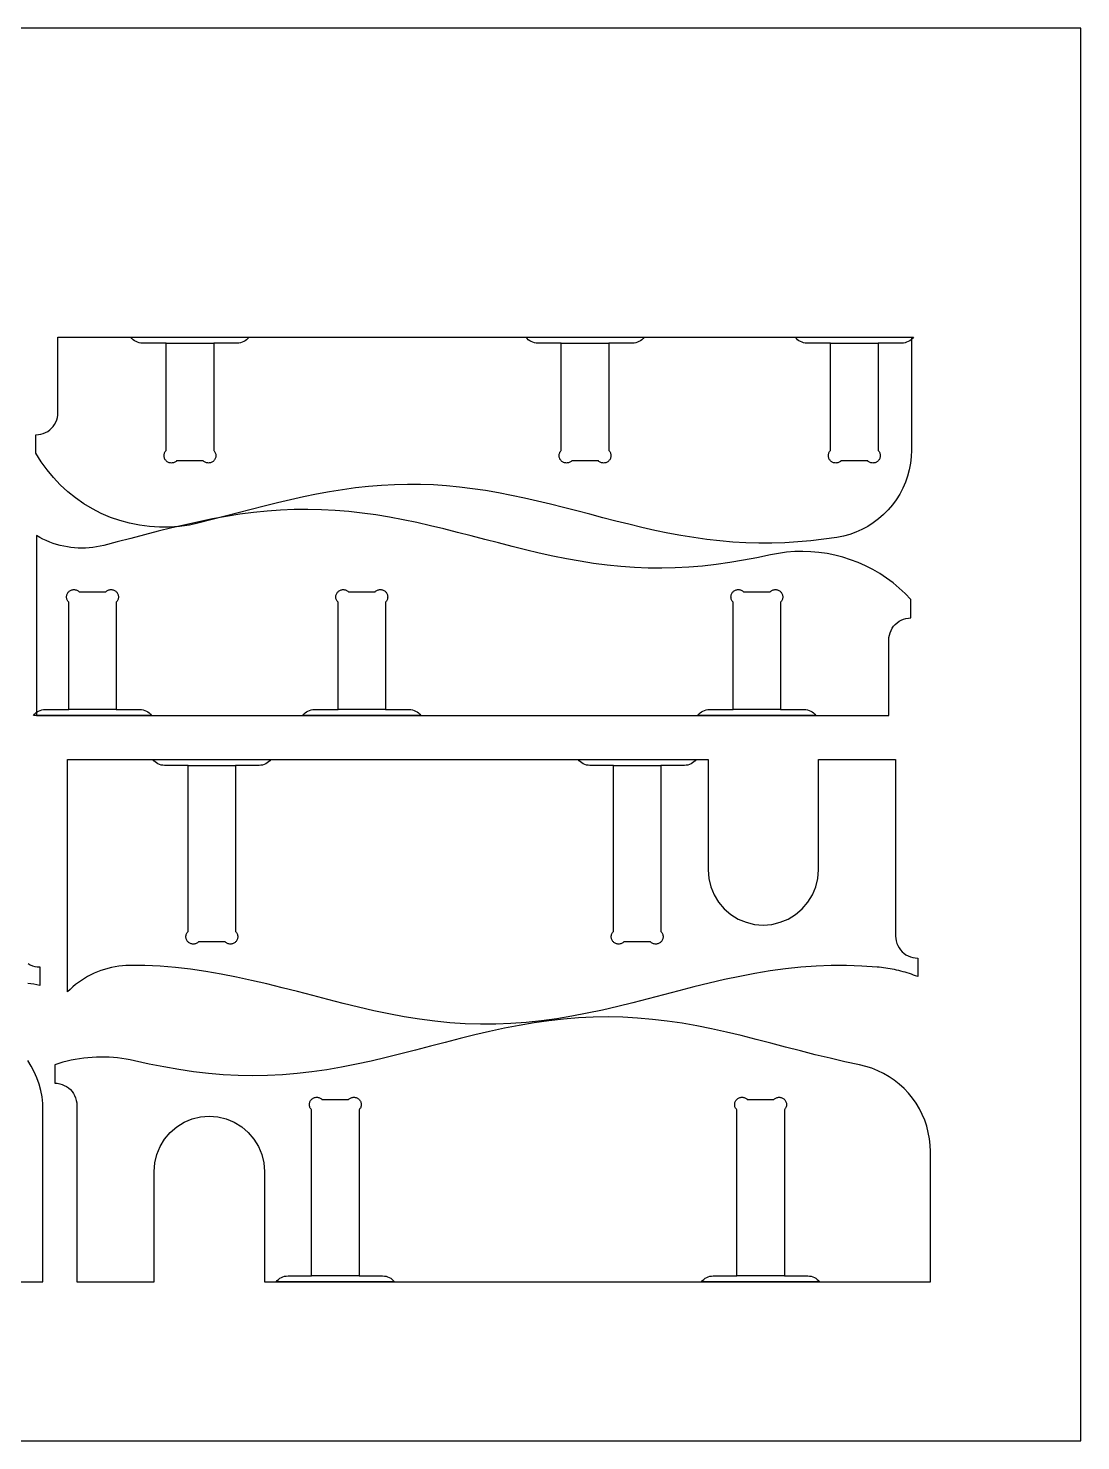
# Model space of a CAD drawing. Header units: inches. Extents: x 0 to 96, y 0 to 48.
# Drawn here: x 60.24 to 96, y 0 to 48 of the extents above; entities that cross this region are included whole.
import ezdxf

# ---------------------------------------------------------------- set-up
doc = ezdxf.new("R2010")
doc.units = ezdxf.units.IN

msp = doc.modelspace()

# ---------------------------------------------------------------- linework, layer by layer
at = {"layer": 'BRACKET_CUT_LINE', "color": 4}
for p, q in [((64.925, 37.299), (66.54, 37.299)), ((78.35, 37.299), (79.965, 37.299)), ((87.5, 37.299), (89.115, 37.299)), ((63.229, 24.85), (61.614, 24.85)), ((72.379, 24.85), (70.764, 24.85)), ((85.804, 24.85), (84.189, 24.85)), ((65.671, 22.95), (67.286, 22.95)), ((80.121, 22.95), (81.736, 22.95)), ((71.48, 5.602), (69.865, 5.602)), ((85.93, 5.602), (84.315, 5.602))]:
    msp.add_line(p, q, dxfattribs=at)
at = {"layer": 'BRACKET_OUTLINE', "color": 6}
for points in [[(67.74, 37.499), (67.703, 37.454), (67.66, 37.415), (67.614, 37.38), (67.564, 37.351), (67.51, 37.329), (67.455, 37.312), (67.398, 37.302), (67.34, 37.299), (66.54, 37.299), (66.54, 33.652), (66.556, 33.634), (66.571, 33.614), (66.584, 33.593), (66.594, 33.571), (66.602, 33.548), (66.608, 33.524), (66.612, 33.5), (66.613, 33.475), (66.612, 33.451), (66.608, 33.427), (66.602, 33.403), (66.594, 33.38), (66.584, 33.358), (66.571, 33.337), (66.556, 33.317), (66.54, 33.299), (66.522, 33.282), (66.502, 33.268), (66.481, 33.255), (66.459, 33.244), (66.436, 33.236), (66.412, 33.23), (66.388, 33.227), (66.363, 33.225), (66.339, 33.227), (66.314, 33.23), (66.291, 33.236), (66.268, 33.244), (66.245, 33.255), (66.224, 33.268), (66.205, 33.282), (66.186, 33.299), (65.279, 33.299), (65.26, 33.282), (65.241, 33.268), (65.22, 33.255), (65.197, 33.244), (65.174, 33.236), (65.151, 33.23), (65.126, 33.227), (65.102, 33.225), (65.077, 33.227), (65.053, 33.23), (65.029, 33.236), (65.006, 33.244), (64.984, 33.255), (64.963, 33.268), (64.943, 33.282), (64.925, 33.299), (64.909, 33.317), (64.894, 33.337), (64.881, 33.358), (64.871, 33.38), (64.863, 33.403), (64.857, 33.427), (64.853, 33.451), (64.852, 33.475), (64.853, 33.5), (64.857, 33.524), (64.863, 33.548), (64.871, 33.571), (64.881, 33.593), (64.894, 33.614), (64.909, 33.634), (64.925, 33.652), (64.925, 37.299), (64.125, 37.299), (64.067, 37.302), (64.01, 37.312), (63.955, 37.329), (63.901, 37.351), (63.851, 37.38), (63.805, 37.415), (63.762, 37.454), (63.725, 37.499), (67.74, 37.499)], [(81.165, 37.499), (81.128, 37.454), (81.085, 37.415), (81.039, 37.38), (80.989, 37.351), (80.935, 37.329), (80.88, 37.312), (80.823, 37.302), (80.765, 37.299), (79.965, 37.299), (79.965, 33.652), (79.981, 33.634), (79.996, 33.614), (80.009, 33.593), (80.019, 33.571), (80.027, 33.548), (80.033, 33.524), (80.037, 33.5), (80.038, 33.475), (80.037, 33.451), (80.033, 33.427), (80.027, 33.403), (80.019, 33.38), (80.009, 33.358), (79.996, 33.337), (79.981, 33.317), (79.965, 33.299), (79.947, 33.282), (79.927, 33.268), (79.906, 33.255), (79.884, 33.244), (79.861, 33.236), (79.837, 33.23), (79.813, 33.227), (79.788, 33.225), (79.764, 33.227), (79.739, 33.23), (79.716, 33.236), (79.693, 33.244), (79.67, 33.255), (79.649, 33.268), (79.63, 33.282), (79.611, 33.299), (78.704, 33.299), (78.685, 33.282), (78.666, 33.268), (78.645, 33.255), (78.622, 33.244), (78.599, 33.236), (78.576, 33.23), (78.551, 33.227), (78.527, 33.225), (78.502, 33.227), (78.478, 33.23), (78.454, 33.236), (78.431, 33.244), (78.409, 33.255), (78.388, 33.268), (78.368, 33.282), (78.35, 33.299), (78.334, 33.317), (78.319, 33.337), (78.306, 33.358), (78.296, 33.38), (78.288, 33.403), (78.282, 33.427), (78.278, 33.451), (78.277, 33.475), (78.278, 33.5), (78.282, 33.524), (78.288, 33.548), (78.296, 33.571), (78.306, 33.593), (78.319, 33.614), (78.334, 33.634), (78.35, 33.652), (78.35, 37.299), (77.55, 37.299), (77.492, 37.302), (77.435, 37.312), (77.38, 37.329), (77.326, 37.351), (77.276, 37.38), (77.23, 37.415), (77.187, 37.454), (77.15, 37.499), (81.165, 37.499)], [(90.315, 37.499), (90.278, 37.454), (90.235, 37.415), (90.189, 37.38), (90.139, 37.351), (90.085, 37.329), (90.03, 37.312), (89.973, 37.302), (89.915, 37.299), (89.115, 37.299), (89.115, 33.652), (89.131, 33.634), (89.146, 33.614), (89.159, 33.593), (89.169, 33.571), (89.177, 33.548), (89.183, 33.524), (89.187, 33.5), (89.188, 33.475), (89.187, 33.451), (89.183, 33.427), (89.177, 33.403), (89.169, 33.38), (89.159, 33.358), (89.146, 33.337), (89.131, 33.317), (89.115, 33.299), (89.097, 33.282), (89.077, 33.268), (89.056, 33.255), (89.034, 33.244), (89.011, 33.236), (88.987, 33.23), (88.963, 33.227), (88.938, 33.225), (88.914, 33.227), (88.889, 33.23), (88.866, 33.236), (88.843, 33.244), (88.82, 33.255), (88.799, 33.268), (88.78, 33.282), (88.761, 33.299), (87.854, 33.299), (87.835, 33.282), (87.816, 33.268), (87.795, 33.255), (87.772, 33.244), (87.749, 33.236), (87.726, 33.23), (87.701, 33.227), (87.677, 33.225), (87.652, 33.227), (87.628, 33.23), (87.604, 33.236), (87.581, 33.244), (87.559, 33.255), (87.538, 33.268), (87.518, 33.282), (87.5, 33.299), (87.484, 33.317), (87.469, 33.337), (87.456, 33.358), (87.446, 33.38), (87.438, 33.403), (87.432, 33.427), (87.428, 33.451), (87.427, 33.475), (87.428, 33.5), (87.432, 33.524), (87.438, 33.548), (87.446, 33.571), (87.456, 33.593), (87.469, 33.614), (87.484, 33.634), (87.5, 33.652), (87.5, 37.299), (86.7, 37.299), (86.642, 37.302), (86.585, 37.312), (86.53, 37.329), (86.476, 37.351), (86.426, 37.38), (86.38, 37.415), (86.337, 37.454), (86.3, 37.499), (90.315, 37.499)], [(60.414, 24.65), (60.451, 24.694), (60.493, 24.734), (60.54, 24.768), (60.59, 24.797), (60.643, 24.82), (60.699, 24.837), (60.756, 24.847), (60.814, 24.85), (61.614, 24.85), (61.614, 28.496), (61.597, 28.515), (61.583, 28.534), (61.57, 28.555), (61.56, 28.578), (61.551, 28.601), (61.545, 28.624), (61.542, 28.649), (61.541, 28.673), (61.542, 28.698), (61.545, 28.722), (61.551, 28.746), (61.56, 28.769), (61.57, 28.791), (61.583, 28.812), (61.597, 28.832), (61.614, 28.85), (61.632, 28.866), (61.652, 28.881), (61.673, 28.894), (61.695, 28.904), (61.718, 28.912), (61.742, 28.918), (61.766, 28.922), (61.791, 28.923), (61.815, 28.922), (61.839, 28.918), (61.863, 28.912), (61.886, 28.904), (61.908, 28.894), (61.93, 28.881), (61.949, 28.866), (61.967, 28.85), (62.875, 28.85), (62.893, 28.866), (62.913, 28.881), (62.934, 28.894), (62.956, 28.904), (62.979, 28.912), (63.003, 28.918), (63.028, 28.922), (63.052, 28.923), (63.077, 28.922), (63.101, 28.918), (63.125, 28.912), (63.148, 28.904), (63.17, 28.894), (63.191, 28.881), (63.211, 28.866), (63.229, 28.85), (63.245, 28.832), (63.26, 28.812), (63.273, 28.791), (63.283, 28.769), (63.291, 28.746), (63.297, 28.722), (63.301, 28.698), (63.302, 28.673), (63.301, 28.649), (63.297, 28.624), (63.291, 28.601), (63.283, 28.578), (63.273, 28.555), (63.26, 28.534), (63.245, 28.515), (63.229, 28.496), (63.229, 24.85), (64.029, 24.85), (64.087, 24.847), (64.144, 24.837), (64.199, 24.82), (64.252, 24.797), (64.303, 24.768), (64.349, 24.734), (64.391, 24.694), (64.429, 24.65), (60.414, 24.65)], [(69.564, 24.65), (69.601, 24.694), (69.643, 24.734), (69.69, 24.768), (69.74, 24.797), (69.793, 24.82), (69.849, 24.837), (69.906, 24.847), (69.964, 24.85), (70.764, 24.85), (70.764, 28.496), (70.747, 28.515), (70.733, 28.534), (70.72, 28.555), (70.71, 28.578), (70.701, 28.601), (70.695, 28.624), (70.692, 28.649), (70.691, 28.673), (70.692, 28.698), (70.695, 28.722), (70.701, 28.746), (70.71, 28.769), (70.72, 28.791), (70.733, 28.812), (70.747, 28.832), (70.764, 28.85), (70.782, 28.866), (70.802, 28.881), (70.823, 28.894), (70.845, 28.904), (70.868, 28.912), (70.892, 28.918), (70.916, 28.922), (70.941, 28.923), (70.965, 28.922), (70.989, 28.918), (71.013, 28.912), (71.036, 28.904), (71.058, 28.894), (71.08, 28.881), (71.099, 28.866), (71.117, 28.85), (72.025, 28.85), (72.043, 28.866), (72.063, 28.881), (72.084, 28.894), (72.106, 28.904), (72.129, 28.912), (72.153, 28.918), (72.178, 28.922), (72.202, 28.923), (72.227, 28.922), (72.251, 28.918), (72.275, 28.912), (72.298, 28.904), (72.32, 28.894), (72.341, 28.881), (72.361, 28.866), (72.379, 28.85), (72.395, 28.832), (72.41, 28.812), (72.423, 28.791), (72.433, 28.769), (72.441, 28.746), (72.447, 28.722), (72.451, 28.698), (72.452, 28.673), (72.451, 28.649), (72.447, 28.624), (72.441, 28.601), (72.433, 28.578), (72.423, 28.555), (72.41, 28.534), (72.395, 28.515), (72.379, 28.496), (72.379, 24.85), (73.179, 24.85), (73.237, 24.847), (73.294, 24.837), (73.349, 24.82), (73.402, 24.797), (73.453, 24.768), (73.499, 24.734), (73.541, 24.694), (73.579, 24.65), (69.564, 24.65)], [(82.989, 24.65), (83.026, 24.694), (83.068, 24.734), (83.115, 24.768), (83.165, 24.797), (83.218, 24.82), (83.274, 24.837), (83.331, 24.847), (83.389, 24.85), (84.189, 24.85), (84.189, 28.496), (84.172, 28.515), (84.158, 28.534), (84.145, 28.555), (84.135, 28.578), (84.126, 28.601), (84.12, 28.624), (84.117, 28.649), (84.116, 28.673), (84.117, 28.698), (84.12, 28.722), (84.126, 28.746), (84.135, 28.769), (84.145, 28.791), (84.158, 28.812), (84.172, 28.832), (84.189, 28.85), (84.207, 28.866), (84.227, 28.881), (84.248, 28.894), (84.27, 28.904), (84.293, 28.912), (84.317, 28.918), (84.341, 28.922), (84.366, 28.923), (84.39, 28.922), (84.414, 28.918), (84.438, 28.912), (84.461, 28.904), (84.483, 28.894), (84.505, 28.881), (84.524, 28.866), (84.542, 28.85), (85.45, 28.85), (85.468, 28.866), (85.488, 28.881), (85.509, 28.894), (85.531, 28.904), (85.554, 28.912), (85.578, 28.918), (85.603, 28.922), (85.627, 28.923), (85.652, 28.922), (85.676, 28.918), (85.7, 28.912), (85.723, 28.904), (85.745, 28.894), (85.766, 28.881), (85.786, 28.866), (85.804, 28.85), (85.82, 28.832), (85.835, 28.812), (85.848, 28.791), (85.858, 28.769), (85.866, 28.746), (85.872, 28.722), (85.876, 28.698), (85.877, 28.673), (85.876, 28.649), (85.872, 28.624), (85.866, 28.601), (85.858, 28.578), (85.848, 28.555), (85.835, 28.534), (85.82, 28.515), (85.804, 28.496), (85.804, 24.85), (86.604, 24.85), (86.662, 24.847), (86.719, 24.837), (86.774, 24.82), (86.827, 24.797), (86.878, 24.768), (86.924, 24.734), (86.966, 24.694), (87.004, 24.65), (82.989, 24.65)], [(68.486, 23.15), (68.448, 23.106), (68.406, 23.066), (68.36, 23.032), (68.309, 23.003), (68.256, 22.98), (68.201, 22.963), (68.144, 22.953), (68.086, 22.95), (67.286, 22.95), (67.286, 17.304), (67.302, 17.285), (67.317, 17.266), (67.33, 17.245), (67.34, 17.222), (67.348, 17.199), (67.354, 17.176), (67.358, 17.151), (67.359, 17.127), (67.358, 17.102), (67.354, 17.078), (67.348, 17.054), (67.34, 17.031), (67.33, 17.009), (67.317, 16.988), (67.302, 16.968), (67.286, 16.95), (67.268, 16.934), (67.248, 16.919), (67.227, 16.906), (67.205, 16.896), (67.182, 16.888), (67.158, 16.882), (67.134, 16.878), (67.109, 16.877), (67.085, 16.878), (67.06, 16.882), (67.036, 16.888), (67.013, 16.896), (66.991, 16.906), (66.97, 16.919), (66.95, 16.934), (66.932, 16.95), (66.024, 16.95), (66.006, 16.934), (65.987, 16.919), (65.965, 16.906), (65.943, 16.896), (65.92, 16.888), (65.896, 16.882), (65.872, 16.878), (65.848, 16.877), (65.823, 16.878), (65.799, 16.882), (65.775, 16.888), (65.752, 16.896), (65.73, 16.906), (65.709, 16.919), (65.689, 16.934), (65.671, 16.95), (65.654, 16.968), (65.64, 16.988), (65.627, 17.009), (65.617, 17.031), (65.608, 17.054), (65.602, 17.078), (65.599, 17.102), (65.598, 17.127), (65.599, 17.151), (65.602, 17.176), (65.608, 17.199), (65.617, 17.222), (65.627, 17.245), (65.64, 17.266), (65.654, 17.285), (65.671, 17.304), (65.671, 22.95), (64.871, 22.95), (64.813, 22.953), (64.756, 22.963), (64.7, 22.98), (64.647, 23.003), (64.597, 23.032), (64.55, 23.066), (64.508, 23.106), (64.471, 23.15), (68.486, 23.15)], [(82.936, 23.15), (82.898, 23.106), (82.856, 23.066), (82.81, 23.032), (82.759, 23.003), (82.706, 22.98), (82.651, 22.963), (82.594, 22.953), (82.536, 22.95), (81.736, 22.95), (81.736, 17.304), (81.752, 17.285), (81.767, 17.266), (81.78, 17.245), (81.79, 17.222), (81.798, 17.199), (81.804, 17.176), (81.808, 17.151), (81.809, 17.127), (81.808, 17.102), (81.804, 17.078), (81.798, 17.054), (81.79, 17.031), (81.78, 17.009), (81.767, 16.988), (81.752, 16.968), (81.736, 16.95), (81.718, 16.934), (81.698, 16.919), (81.677, 16.906), (81.655, 16.896), (81.632, 16.888), (81.608, 16.882), (81.584, 16.878), (81.559, 16.877), (81.535, 16.878), (81.51, 16.882), (81.486, 16.888), (81.463, 16.896), (81.441, 16.906), (81.42, 16.919), (81.4, 16.934), (81.382, 16.95), (80.474, 16.95), (80.456, 16.934), (80.437, 16.919), (80.415, 16.906), (80.393, 16.896), (80.37, 16.888), (80.346, 16.882), (80.322, 16.878), (80.298, 16.877), (80.273, 16.878), (80.249, 16.882), (80.225, 16.888), (80.202, 16.896), (80.18, 16.906), (80.159, 16.919), (80.139, 16.934), (80.121, 16.95), (80.104, 16.968), (80.09, 16.988), (80.077, 17.009), (80.067, 17.031), (80.058, 17.054), (80.052, 17.078), (80.049, 17.102), (80.048, 17.127), (80.049, 17.151), (80.052, 17.176), (80.058, 17.199), (80.067, 17.222), (80.077, 17.245), (80.09, 17.266), (80.104, 17.285), (80.121, 17.304), (80.121, 22.95), (79.321, 22.95), (79.263, 22.953), (79.206, 22.963), (79.15, 22.98), (79.097, 23.003), (79.047, 23.032), (79, 23.066), (78.958, 23.106), (78.921, 23.15), (82.936, 23.15)], [(68.665, 5.402), (68.702, 5.446), (68.744, 5.485), (68.791, 5.52), (68.841, 5.549), (68.894, 5.572), (68.95, 5.588), (69.007, 5.598), (69.065, 5.602), (69.865, 5.602), (69.865, 11.248), (69.848, 11.266), (69.834, 11.286), (69.821, 11.307), (69.811, 11.329), (69.802, 11.352), (69.796, 11.376), (69.793, 11.4), (69.792, 11.425), (69.793, 11.449), (69.796, 11.474), (69.802, 11.497), (69.811, 11.52), (69.821, 11.543), (69.834, 11.564), (69.848, 11.583), (69.865, 11.602), (69.883, 11.618), (69.903, 11.633), (69.924, 11.645), (69.946, 11.656), (69.969, 11.664), (69.993, 11.67), (70.017, 11.674), (70.042, 11.675), (70.066, 11.674), (70.09, 11.67), (70.114, 11.664), (70.137, 11.656), (70.159, 11.645), (70.181, 11.633), (70.2, 11.618), (70.218, 11.602), (71.126, 11.602), (71.144, 11.618), (71.164, 11.633), (71.185, 11.645), (71.207, 11.656), (71.23, 11.664), (71.254, 11.67), (71.279, 11.674), (71.303, 11.675), (71.328, 11.674), (71.352, 11.67), (71.376, 11.664), (71.399, 11.656), (71.421, 11.645), (71.442, 11.633), (71.462, 11.618), (71.48, 11.602), (71.496, 11.583), (71.511, 11.564), (71.524, 11.543), (71.534, 11.52), (71.542, 11.497), (71.548, 11.474), (71.552, 11.449), (71.553, 11.425), (71.552, 11.4), (71.548, 11.376), (71.542, 11.352), (71.534, 11.329), (71.524, 11.307), (71.511, 11.286), (71.496, 11.266), (71.48, 11.248), (71.48, 5.602), (72.28, 5.602), (72.338, 5.598), (72.395, 5.588), (72.45, 5.572), (72.503, 5.549), (72.554, 5.52), (72.6, 5.485), (72.642, 5.446), (72.68, 5.402), (68.665, 5.402)], [(83.115, 5.402), (83.152, 5.446), (83.194, 5.485), (83.241, 5.52), (83.291, 5.549), (83.344, 5.572), (83.4, 5.588), (83.457, 5.598), (83.515, 5.602), (84.315, 5.602), (84.315, 11.248), (84.298, 11.266), (84.284, 11.286), (84.271, 11.307), (84.261, 11.329), (84.252, 11.352), (84.246, 11.376), (84.243, 11.4), (84.242, 11.425), (84.243, 11.449), (84.246, 11.474), (84.252, 11.497), (84.261, 11.52), (84.271, 11.543), (84.284, 11.564), (84.298, 11.583), (84.315, 11.602), (84.333, 11.618), (84.353, 11.633), (84.374, 11.645), (84.396, 11.656), (84.419, 11.664), (84.443, 11.67), (84.467, 11.674), (84.492, 11.675), (84.516, 11.674), (84.54, 11.67), (84.564, 11.664), (84.587, 11.656), (84.609, 11.645), (84.631, 11.633), (84.65, 11.618), (84.668, 11.602), (85.576, 11.602), (85.594, 11.618), (85.614, 11.633), (85.635, 11.645), (85.657, 11.656), (85.68, 11.664), (85.704, 11.67), (85.729, 11.674), (85.753, 11.675), (85.778, 11.674), (85.802, 11.67), (85.826, 11.664), (85.849, 11.656), (85.871, 11.645), (85.892, 11.633), (85.912, 11.618), (85.93, 11.602), (85.946, 11.583), (85.961, 11.564), (85.974, 11.543), (85.984, 11.52), (85.992, 11.497), (85.998, 11.474), (86.002, 11.449), (86.003, 11.425), (86.002, 11.4), (85.998, 11.376), (85.992, 11.352), (85.984, 11.329), (85.974, 11.307), (85.961, 11.286), (85.946, 11.266), (85.93, 11.248), (85.93, 5.602), (86.73, 5.602), (86.788, 5.598), (86.845, 5.588), (86.9, 5.572), (86.953, 5.549), (87.004, 5.52), (87.05, 5.485), (87.092, 5.446), (87.13, 5.402), (83.115, 5.402)]]:
    msp.add_lwpolyline(points, close=True, dxfattribs=at)
at = {"layer": 'PLYWOOD_BOUNDARY', "color": 7}
msp.add_lwpolyline([(0, 0), (96, 0), (96, 48), (0, 48), (0, 0)], dxfattribs=at)
at = {"layer": 'SHELF_L', "color": 3}
for points in [[(89.711, 23.15), (89.711, 17.15), (89.711, 17.15), (89.716, 17.066), (89.73, 16.983), (89.753, 16.902), (89.785, 16.825), (89.826, 16.751), (89.874, 16.682), (89.931, 16.62), (89.993, 16.564), (90.062, 16.515), (90.135, 16.474), (90.213, 16.442), (90.294, 16.419), (90.377, 16.405), (90.461, 16.4), (90.461, 15.775), (90.461, 15.775), (90.391, 15.802), (90.32, 15.827), (90.249, 15.852), (90.178, 15.875), (90.107, 15.897), (90.035, 15.919), (89.963, 15.939), (89.89, 15.958), (89.817, 15.976), (89.744, 15.993), (89.671, 16.009), (89.598, 16.023), (89.524, 16.037), (89.45, 16.049), (89.376, 16.061), (89.302, 16.071), (89.227, 16.08), (89.153, 16.088), (89.078, 16.095), (89.078, 16.095), (88.56, 16.131), (88.042, 16.148), (87.523, 16.147), (87.005, 16.128), (86.487, 16.091), (85.969, 16.036), (85.45, 15.965), (84.932, 15.88), (84.414, 15.78), (83.896, 15.67), (83.377, 15.549), (82.859, 15.422), (82.341, 15.289), (81.823, 15.154), (81.304, 15.018), (80.786, 14.885), (80.268, 14.757), (79.75, 14.637), (79.231, 14.525), (78.713, 14.425), (78.195, 14.339), (77.677, 14.267), (77.159, 14.212), (76.64, 14.174), (76.122, 14.153), (75.604, 14.151), (75.086, 14.168), (74.567, 14.202), (74.049, 14.254), (73.531, 14.323), (73.013, 14.406), (72.494, 14.503), (71.976, 14.613), (71.458, 14.732), (70.94, 14.858), (70.421, 14.99), (69.903, 15.125), (69.385, 15.261), (68.867, 15.394), (68.348, 15.523), (67.83, 15.645), (67.312, 15.758), (66.794, 15.86), (66.276, 15.949), (65.757, 16.023), (65.239, 16.081), (64.721, 16.122), (64.203, 16.145), (63.684, 16.149), (63.684, 16.149), (63.56, 16.146), (63.436, 16.137), (63.313, 16.123), (63.19, 16.104), (63.069, 16.08), (62.948, 16.051), (62.829, 16.017), (62.711, 15.978), (62.595, 15.934), (62.48, 15.886), (62.368, 15.833), (62.258, 15.775), (62.151, 15.713), (62.046, 15.646), (61.944, 15.575), (61.846, 15.5), (61.75, 15.421), (61.658, 15.338), (61.569, 15.251), (61.569, 23.15), (83.336, 23.15), (83.336, 19.4), (83.359, 19.107), (83.428, 18.821), (83.54, 18.549), (83.694, 18.298), (83.885, 18.074), (84.109, 17.883), (84.36, 17.729), (84.631, 17.617), (84.918, 17.548), (85.211, 17.525), (85.504, 17.548), (85.79, 17.617), (86.062, 17.729), (86.313, 17.883), (86.537, 18.074), (86.728, 18.298), (86.881, 18.549), (86.994, 18.821), (87.063, 19.107), (87.086, 19.4), (87.086, 23.15), (89.711, 23.15)], [(61.89, 5.402), (64.515, 5.402), (64.515, 9.152), (64.538, 9.445), (64.607, 9.731), (64.719, 10.003), (64.873, 10.254), (65.064, 10.477), (65.288, 10.668), (65.539, 10.822), (65.81, 10.935), (66.097, 11.003), (66.39, 11.027), (66.683, 11.003), (66.969, 10.935), (67.241, 10.822), (67.492, 10.668), (67.716, 10.477), (67.907, 10.254), (68.06, 10.003), (68.173, 9.731), (68.242, 9.445), (68.265, 9.152), (68.265, 5.402), (90.89, 5.402), (90.89, 9.833), (90.89, 9.833), (90.882, 10.049), (90.859, 10.264), (90.82, 10.477), (90.766, 10.686), (90.697, 10.891), (90.613, 11.091), (90.516, 11.284), (90.404, 11.469), (90.28, 11.646), (90.143, 11.813), (89.995, 11.971), (89.835, 12.117), (89.666, 12.251), (89.487, 12.372), (89.3, 12.481), (89.105, 12.576), (88.904, 12.656), (88.698, 12.722), (88.488, 12.773), (88.488, 12.773), (87.985, 12.88), (87.482, 12.997), (86.979, 13.12), (86.477, 13.249), (85.974, 13.38), (85.471, 13.511), (84.968, 13.641), (84.465, 13.766), (83.962, 13.885), (83.459, 13.996), (82.956, 14.096), (82.453, 14.185), (81.95, 14.26), (81.447, 14.32), (80.944, 14.364), (80.442, 14.391), (79.939, 14.401), (79.436, 14.394), (78.933, 14.37), (78.43, 14.329), (77.927, 14.272), (77.424, 14.2), (76.921, 14.114), (76.418, 14.016), (75.915, 13.907), (75.412, 13.79), (74.909, 13.665), (74.407, 13.536), (73.904, 13.405), (73.401, 13.274), (72.898, 13.145), (72.395, 13.02), (71.892, 12.902), (71.389, 12.793), (70.886, 12.694), (70.383, 12.607), (69.88, 12.534), (69.377, 12.476), (68.874, 12.435), (68.372, 12.409), (67.869, 12.402), (67.366, 12.411), (66.863, 12.437), (66.36, 12.481), (65.857, 12.54), (65.354, 12.614), (64.851, 12.702), (64.348, 12.801), (63.845, 12.912), (63.845, 12.912), (63.704, 12.942), (63.562, 12.968), (63.419, 12.99), (63.276, 13.007), (63.132, 13.021), (62.988, 13.03), (62.844, 13.036), (62.7, 13.037), (62.555, 13.034), (62.411, 13.027), (62.267, 13.015), (62.124, 13), (61.981, 12.98), (61.838, 12.956), (61.697, 12.928), (61.556, 12.897), (61.416, 12.861), (61.277, 12.821), (61.14, 12.777), (61.14, 12.152), (61.14, 12.152), (61.224, 12.147), (61.307, 12.133), (61.388, 12.109), (61.465, 12.077), (61.539, 12.037), (61.607, 11.988), (61.67, 11.932), (61.726, 11.869), (61.775, 11.801), (61.816, 11.727), (61.848, 11.649), (61.871, 11.568), (61.885, 11.485), (61.89, 11.402), (61.89, 5.402)]]:
    msp.add_lwpolyline(points, close=True, dxfattribs=at)
for points in [[(60.232, 16.216), (60.306, 16.175), (60.384, 16.143), (60.464, 16.12), (60.547, 16.106), (60.631, 16.101), (60.631, 15.476), (60.631, 15.476), (60.529, 15.494), (60.426, 15.511), (60.324, 15.525), (60.22, 15.537)], [(38.115, 5.402), (60.74, 5.402), (60.74, 11.237), (60.74, 11.237), (60.732, 11.46), (60.707, 11.682), (60.665, 11.901), (60.608, 12.117), (60.534, 12.328), (60.445, 12.533), (60.342, 12.73), (60.223, 12.92)]]:
    msp.add_lwpolyline(points, dxfattribs=at)
at = {"layer": 'SHELF_R', "color": 3}
for points in [[(61.25, 37.499), (90.25, 37.499), (90.25, 33.663), (90.25, 33.663), (90.242, 33.44), (90.217, 33.218), (90.175, 32.999), (90.118, 32.783), (90.045, 32.572), (89.956, 32.368), (89.852, 32.17), (89.733, 31.98), (89.601, 31.8), (89.456, 31.631), (89.299, 31.472), (89.13, 31.326), (88.951, 31.193), (88.763, 31.073), (88.566, 30.967), (88.362, 30.877), (88.151, 30.802), (87.936, 30.743), (87.717, 30.7), (87.717, 30.7), (87.275, 30.636), (86.833, 30.583), (86.39, 30.543), (85.948, 30.515), (85.506, 30.501), (85.064, 30.5), (84.622, 30.512), (84.179, 30.538), (83.737, 30.576), (83.295, 30.627), (82.853, 30.689), (82.411, 30.762), (81.968, 30.846), (81.526, 30.937), (81.084, 31.037), (80.642, 31.142), (80.2, 31.253), (79.757, 31.366), (79.315, 31.482), (78.873, 31.597), (78.431, 31.711), (77.989, 31.823), (77.547, 31.93), (77.104, 32.031), (76.662, 32.125), (76.22, 32.211), (75.778, 32.288), (75.336, 32.353), (74.893, 32.407), (74.451, 32.45), (74.009, 32.479), (73.567, 32.495), (73.125, 32.498), (72.682, 32.488), (72.24, 32.464), (71.798, 32.427), (71.356, 32.378), (70.914, 32.317), (70.471, 32.246), (70.029, 32.164), (69.587, 32.073), (69.145, 31.975), (68.703, 31.87), (68.26, 31.76), (67.818, 31.647), (67.376, 31.532), (66.934, 31.416), (66.492, 31.301), (66.049, 31.189), (66.049, 31.189), (65.716, 31.118), (65.379, 31.07), (65.039, 31.045), (64.698, 31.043), (64.357, 31.065), (64.019, 31.109), (63.685, 31.177), (63.356, 31.267), (63.034, 31.379), (62.721, 31.513), (62.417, 31.668), (62.125, 31.844), (61.845, 32.039), (61.579, 32.252), (61.329, 32.483), (61.094, 32.731), (60.878, 32.994), (60.679, 33.271), (60.5, 33.561), (60.5, 34.186), (60.5, 34.186), (60.584, 34.191), (60.667, 34.205), (60.748, 34.228), (60.825, 34.26), (60.899, 34.301), (60.968, 34.35), (61.03, 34.406), (61.086, 34.469), (61.135, 34.537), (61.176, 34.611), (61.208, 34.688), (61.231, 34.769), (61.245, 34.852), (61.25, 34.936), (61.25, 37.499)], [(89.479, 24.65), (89.479, 27.212), (89.479, 27.212), (89.484, 27.296), (89.498, 27.379), (89.521, 27.46), (89.553, 27.538), (89.594, 27.612), (89.642, 27.68), (89.699, 27.743), (89.761, 27.799), (89.83, 27.848), (89.903, 27.888), (89.981, 27.92), (90.062, 27.944), (90.145, 27.958), (90.229, 27.962), (90.229, 28.587), (90.229, 28.587), (90.038, 28.786), (89.836, 28.974), (89.624, 29.15), (89.402, 29.315), (89.172, 29.467), (88.934, 29.606), (88.689, 29.731), (88.437, 29.843), (88.179, 29.941), (87.917, 30.025), (87.65, 30.094), (87.379, 30.148), (87.106, 30.187), (86.832, 30.211), (86.556, 30.22), (86.28, 30.214), (86.006, 30.192), (85.732, 30.156), (85.461, 30.104), (85.461, 30.104), (84.999, 30.007), (84.537, 29.919), (84.074, 29.842), (83.612, 29.777), (83.149, 29.724), (82.687, 29.685), (82.225, 29.661), (81.762, 29.65), (81.3, 29.655), (80.837, 29.673), (80.375, 29.707), (79.913, 29.754), (79.45, 29.814), (78.988, 29.886), (78.525, 29.97), (78.063, 30.063), (77.601, 30.165), (77.138, 30.274), (76.676, 30.389), (76.213, 30.508), (75.751, 30.628), (75.288, 30.749), (74.826, 30.868), (74.364, 30.985), (73.901, 31.096), (73.439, 31.201), (72.976, 31.298), (72.514, 31.385), (72.052, 31.461), (71.589, 31.526), (71.127, 31.578), (70.664, 31.616), (70.202, 31.64), (69.74, 31.65), (69.277, 31.645), (68.815, 31.625), (68.352, 31.591), (67.89, 31.544), (67.428, 31.483), (66.965, 31.41), (66.503, 31.326), (66.04, 31.232), (65.578, 31.13), (65.116, 31.02), (64.653, 30.905), (64.191, 30.787), (63.728, 30.666), (63.266, 30.545), (62.803, 30.426), (62.803, 30.426), (62.682, 30.397), (62.56, 30.374), (62.436, 30.356), (62.313, 30.343), (62.188, 30.335), (62.064, 30.333), (61.939, 30.335), (61.815, 30.343), (61.691, 30.356), (61.568, 30.374), (61.445, 30.397), (61.324, 30.425), (61.204, 30.458), (61.085, 30.496), (60.968, 30.539), (60.853, 30.587), (60.74, 30.64), (60.629, 30.697), (60.521, 30.758), (60.521, 24.65), (89.479, 24.65)]]:
    msp.add_lwpolyline(points, close=True, dxfattribs=at)

doc.saveas('drawing.dxf')
